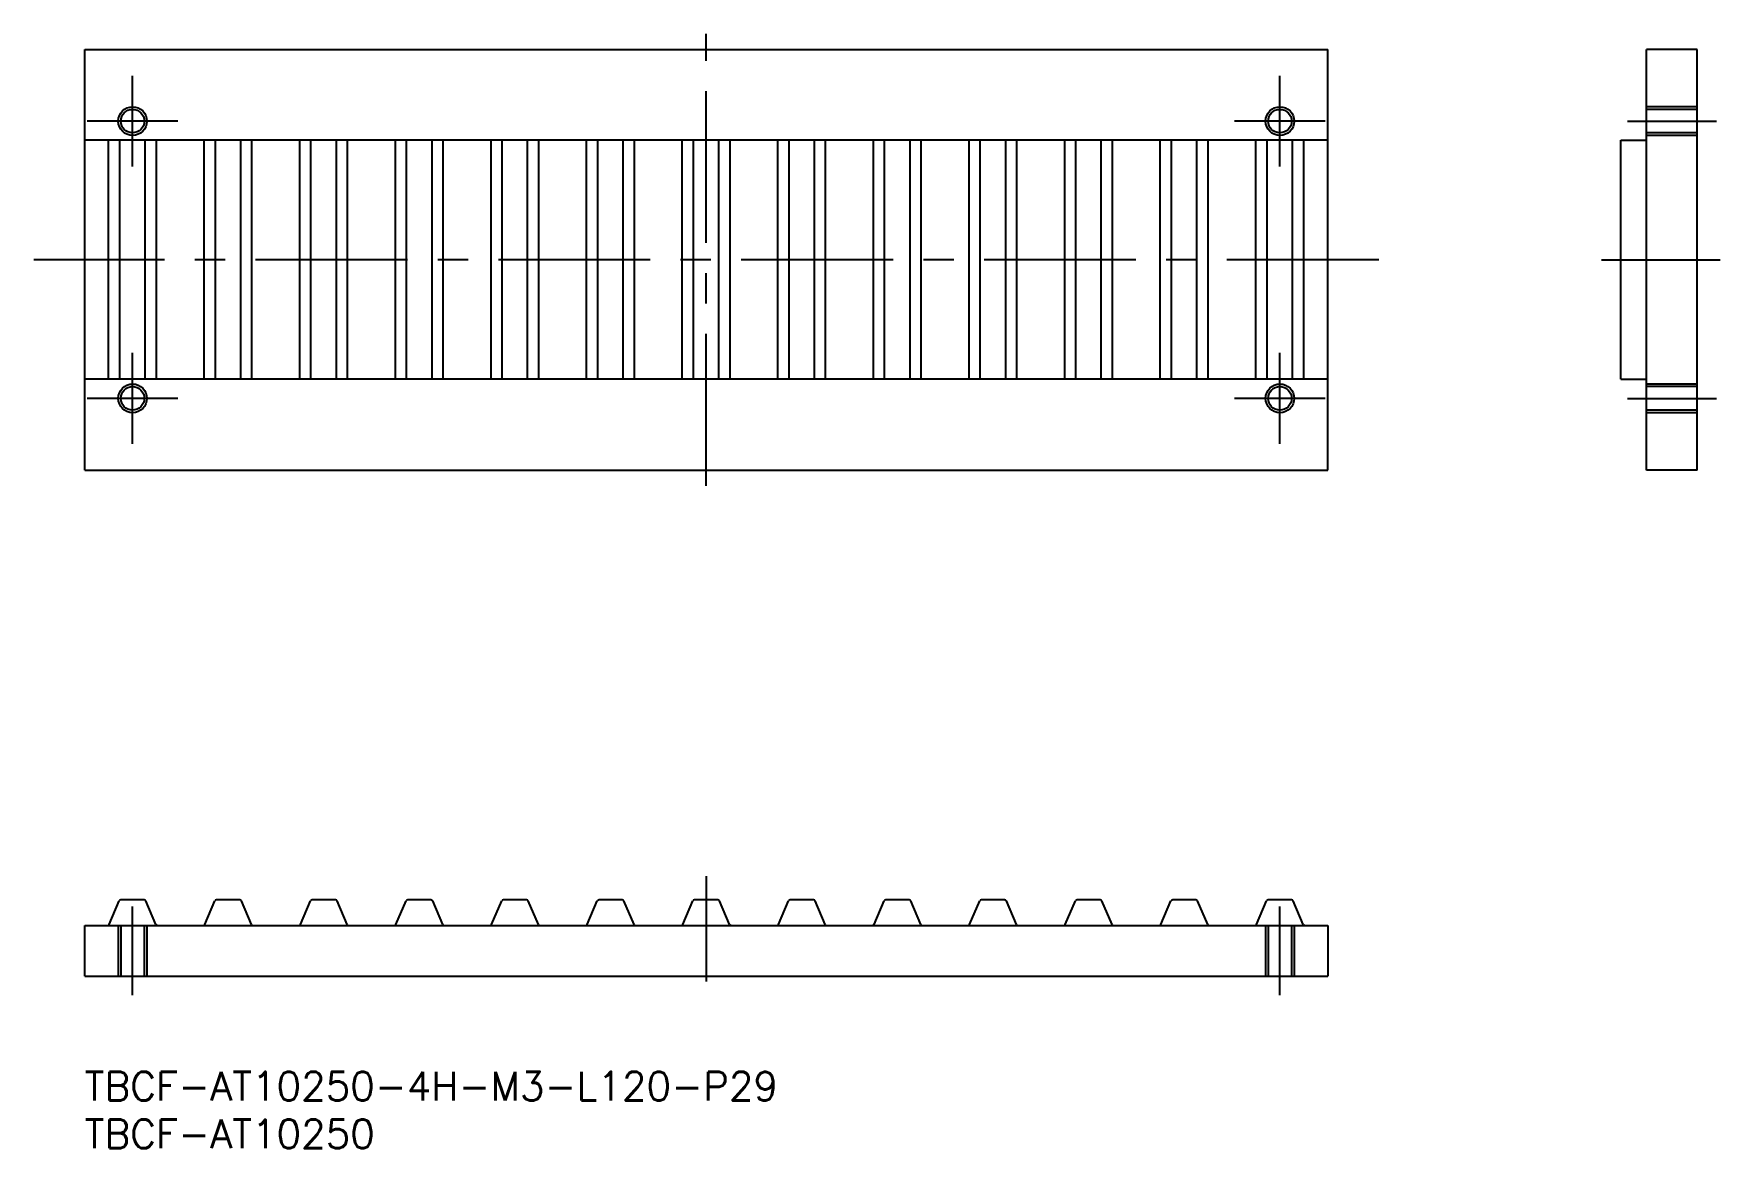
# Model space of a CAD drawing. Extents: x -5 to 171, y -8 to 109.
import ezdxf

# ---------------------------------------------------------------- set-up
doc = ezdxf.new("R2010")
doc.units = 0
doc.header["$LTSCALE"] = 0.5
doc.linetypes.add('CENTER', pattern=[50.8, 31.75, -6.35, 6.35, -6.35])
doc.linetypes.add('DASHED', pattern=[19.05, 12.7, -6.35])
for name, color, linetype in [('MSM_CENTER', 1, 'CENTER'), ('MSM_CONTINUOUS', 7, 'CONTINUOUS'), ('MSM_DASHED', 4, 'DASHED'), ('MSM_NARROW', 5, 'CONTINUOUS'), ('MSM_PART_NUMBER', 7, 'CONTINUOUS')]:
    doc.layers.add(name, color=color, linetype=linetype)
doc.styles.get("Standard").update_dxf_attribs({"font": 'txt.shx', "height": 3, "bigfont": 'bigfont.shx'})

# ---------------------------------------------------------------- blocks, each defined once
blk = doc.blocks.new('*U7')
at = {"layer": 'MSM_PART_NUMBER'}
blk.add_text('TBCF-AT10250-4H-M3-L120-P29', height=3, dxfattribs=at).set_placement((0, -3))
blk = doc.blocks.new('*U8')
at = {"layer": 'MSM_PART_NUMBER'}
blk.add_text('TBCF-AT10250', height=3, dxfattribs=at).set_placement((0, -8))

msp = doc.modelspace()

# ---------------------------------------------------------------- linework, layer by layer
at = {"layer": 'MSM_CENTER'}
for p, q in [((65, 61.3), (65, 108.58)), ((5, 94.69), (5, 104.19)), ((125, 94.69), (125, 104.19)), ((9.75, 99.44), (0.25, 99.44)), ((129.75, 99.44), (120.25, 99.44)), ((161.35, 99.44), (170.65, 99.44)), ((135.34, 84.94), (-5.34, 84.94)), ((158.63, 84.94), (171.06, 84.94)), ((5, 65.69), (5, 75.19)), ((125, 65.69), (125, 75.19)), ((9.75, 70.44), (0.25, 70.44)), ((129.75, 70.44), (120.25, 70.44)), ((161.35, 70.44), (170.65, 70.44)), ((65, 20.47), (65, 9.44)), ((5, 8), (5, 17.3)), ((125, 8), (125, 17.3))]:
    msp.add_line(p, q, dxfattribs=at)
at = {"layer": 'MSM_CONTINUOUS'}
for p, q in [((0, 62.94), (0, 106.94)), ((0, 106.94), (130, 106.94)), ((130, 62.94), (130, 106.94)), ((163.35, 62.94), (163.35, 106.94)), ((168.65, 106.94), (163.35, 106.94)), ((168.65, 62.94), (168.65, 106.94)), ((130, 97.44), (0, 97.44)), ((2.5, 72.44), (2.5, 97.44)), ((3.66, 72.44), (3.66, 97.44)), ((6.32, 72.44), (6.32, 97.44)), ((7.49, 72.44), (7.49, 97.44)), ((12.49, 72.44), (12.49, 97.44)), ((13.66, 72.44), (13.66, 97.44)), ((16.32, 72.44), (16.32, 97.44)), ((17.49, 72.44), (17.49, 97.44)), ((22.49, 72.44), (22.49, 97.44)), ((23.66, 72.44), (23.66, 97.44)), ((26.32, 72.44), (26.32, 97.44)), ((27.49, 72.44), (27.49, 97.44)), ((32.49, 72.44), (32.49, 97.44)), ((33.66, 72.44), (33.66, 97.44)), ((36.32, 72.44), (36.32, 97.44)), ((37.49, 72.44), (37.49, 97.44)), ((42.49, 72.44), (42.49, 97.44)), ((43.66, 72.44), (43.66, 97.44)), ((46.32, 72.44), (46.32, 97.44)), ((47.49, 72.44), (47.49, 97.44)), ((52.49, 72.44), (52.49, 97.44)), ((53.66, 72.44), (53.66, 97.44)), ((56.32, 72.44), (56.32, 97.44)), ((57.49, 72.44), (57.49, 97.44)), ((62.49, 72.44), (62.49, 97.44)), ((63.66, 72.44), (63.66, 97.44)), ((66.32, 72.44), (66.32, 97.44)), ((67.49, 72.44), (67.49, 97.44)), ((72.49, 72.44), (72.49, 97.44)), ((73.66, 72.44), (73.66, 97.44)), ((76.32, 72.44), (76.32, 97.44)), ((77.49, 72.44), (77.49, 97.44)), ((82.49, 72.44), (82.49, 97.44)), ((83.66, 72.44), (83.66, 97.44)), ((86.32, 72.44), (86.32, 97.44)), ((87.49, 72.44), (87.49, 97.44)), ((92.49, 72.44), (92.49, 97.44)), ((93.66, 72.44), (93.66, 97.44)), ((96.32, 72.44), (96.32, 97.44)), ((97.49, 72.44), (97.49, 97.44)), ((102.49, 72.44), (102.49, 97.44)), ((103.66, 72.44), (103.66, 97.44)), ((106.32, 72.44), (106.32, 97.44)), ((107.49, 72.44), (107.49, 97.44)), ((112.49, 72.44), (112.49, 97.44)), ((113.66, 72.44), (113.66, 97.44)), ((116.32, 72.44), (116.32, 97.44)), ((117.49, 72.44), (117.49, 97.44)), ((122.49, 72.44), (122.49, 97.44)), ((123.66, 72.44), (123.66, 97.44)), ((126.32, 72.44), (126.32, 97.44)), ((127.49, 72.44), (127.49, 97.44)), ((160.65, 72.44), (160.65, 97.44)), ((160.65, 97.44), (163.35, 97.44)), ((130, 72.44), (0, 72.44)), ((160.65, 72.44), (163.35, 72.44)), ((0, 62.94), (130, 62.94)), ((168.65, 62.94), (163.35, 62.94)), ((2.55, 15.42), (3.61, 17.88)), ((6.21, 18), (3.79, 18)), ((7.45, 15.42), (6.39, 17.88)), ((12.55, 15.42), (13.61, 17.88)), ((16.21, 18), (13.79, 18)), ((17.45, 15.42), (16.39, 17.88)), ((22.55, 15.42), (23.61, 17.88)), ((26.21, 18), (23.79, 18)), ((27.45, 15.42), (26.39, 17.88)), ((32.55, 15.42), (33.61, 17.88)), ((36.21, 18), (33.79, 18)), ((37.45, 15.42), (36.39, 17.88)), ((42.55, 15.42), (43.61, 17.88)), ((46.21, 18), (43.79, 18)), ((47.45, 15.42), (46.39, 17.88)), ((52.55, 15.42), (53.61, 17.88)), ((56.21, 18), (53.79, 18)), ((57.45, 15.42), (56.39, 17.88)), ((62.55, 15.42), (63.61, 17.88)), ((66.21, 18), (63.79, 18)), ((67.45, 15.42), (66.39, 17.88)), ((72.55, 15.42), (73.61, 17.88)), ((76.21, 18), (73.79, 18)), ((77.45, 15.42), (76.39, 17.88)), ((82.55, 15.42), (83.61, 17.88)), ((86.21, 18), (83.79, 18)), ((87.45, 15.42), (86.39, 17.88)), ((92.55, 15.42), (93.61, 17.88)), ((96.21, 18), (93.79, 18)), ((97.45, 15.42), (96.39, 17.88)), ((102.55, 15.42), (103.61, 17.88)), ((106.21, 18), (103.79, 18)), ((107.45, 15.42), (106.39, 17.88)), ((112.55, 15.42), (113.61, 17.88)), ((116.21, 18), (113.79, 18)), ((117.45, 15.42), (116.39, 17.88)), ((122.55, 15.42), (123.61, 17.88)), ((126.21, 18), (123.79, 18)), ((127.45, 15.42), (126.39, 17.88)), ((0, 10), (0, 15.3)), ((0, 15.3), (130, 15.3)), ((130, 15.3), (130, 10)), ((0, 10), (130, 10))]:
    msp.add_line(p, q, dxfattribs=at)
for centre in [(5, 99.44), (125, 99.44), (5, 70.44), (125, 70.44)]:
    msp.add_circle(centre, 1.23, dxfattribs=at)
for centre, start, end in [((3.79, 17.8), 90, 155), ((6.21, 17.8), 25, 90), ((13.79, 17.8), 90, 155), ((16.21, 17.8), 25, 90), ((23.79, 17.8), 90, 155), ((26.21, 17.8), 25, 90), ((33.79, 17.8), 90, 155), ((36.21, 17.8), 25, 90), ((43.79, 17.8), 90, 155), ((46.21, 17.8), 25, 90), ((53.79, 17.8), 90, 155), ((56.21, 17.8), 25, 90), ((63.79, 17.8), 90, 155), ((66.21, 17.8), 25, 90), ((73.79, 17.8), 90, 155), ((76.21, 17.8), 25, 90), ((83.79, 17.8), 90, 155), ((86.21, 17.8), 25, 90), ((93.79, 17.8), 90, 155), ((96.21, 17.8), 25, 90), ((103.79, 17.8), 90, 155), ((106.21, 17.8), 25, 90), ((113.79, 17.8), 90, 155), ((116.21, 17.8), 25, 90), ((123.79, 17.8), 90, 155), ((126.21, 17.8), 25, 90), ((2.37, 15.5), 270, 335), ((7.63, 15.5), 205, 270), ((12.37, 15.5), 270, 335), ((17.63, 15.5), 205, 270), ((22.37, 15.5), 270, 335), ((27.63, 15.5), 205, 270), ((32.37, 15.5), 270, 335), ((37.63, 15.5), 205, 270), ((42.37, 15.5), 270, 335), ((47.63, 15.5), 205, 270), ((52.37, 15.5), 270, 335), ((57.63, 15.5), 205, 270), ((62.37, 15.5), 270, 335), ((67.63, 15.5), 205, 270), ((72.37, 15.5), 270, 335), ((77.63, 15.5), 205, 270), ((82.37, 15.5), 270, 335), ((87.63, 15.5), 205, 270), ((92.37, 15.5), 270, 335), ((97.63, 15.5), 205, 270), ((102.37, 15.5), 270, 335), ((107.63, 15.5), 205, 270), ((112.37, 15.5), 270, 335), ((117.63, 15.5), 205, 270), ((122.37, 15.5), 270, 335), ((127.63, 15.5), 205, 270)]:
    msp.add_arc(centre, 0.2, start, end, dxfattribs=at)
at = {"layer": 'MSM_DASHED'}
for p, q in [((168.65, 100.94), (163.35, 100.94)), ((168.65, 100.67), (163.35, 100.67)), ((168.65, 98.21), (163.35, 98.21)), ((168.65, 97.94), (163.35, 97.94)), ((168.65, 71.94), (163.35, 71.94)), ((168.65, 71.67), (163.35, 71.67)), ((168.65, 69.21), (163.35, 69.21)), ((168.65, 68.94), (163.35, 68.94)), ((3.5, 15.3), (3.5, 10)), ((3.77, 15.3), (3.77, 10)), ((6.23, 15.3), (6.23, 10)), ((6.5, 15.3), (6.5, 10)), ((123.5, 15.3), (123.5, 10)), ((123.77, 15.3), (123.77, 10)), ((126.23, 15.3), (126.23, 10)), ((126.5, 15.3), (126.5, 10))]:
    msp.add_line(p, q, dxfattribs=at)
at = {"layer": 'MSM_NARROW'}
for centre in [(5, 99.44), (125, 99.44), (5, 70.44), (125, 70.44)]:
    msp.add_circle(centre, 1.5, dxfattribs=at)

# ---------------------------------------------------------------- block references
at = {"layer": 'MSM_CONTINUOUS'}
for name in ['*U7', '*U8']:
    msp.add_blockref(name, (0, 0), dxfattribs=at)

doc.saveas('drawing.dxf')
